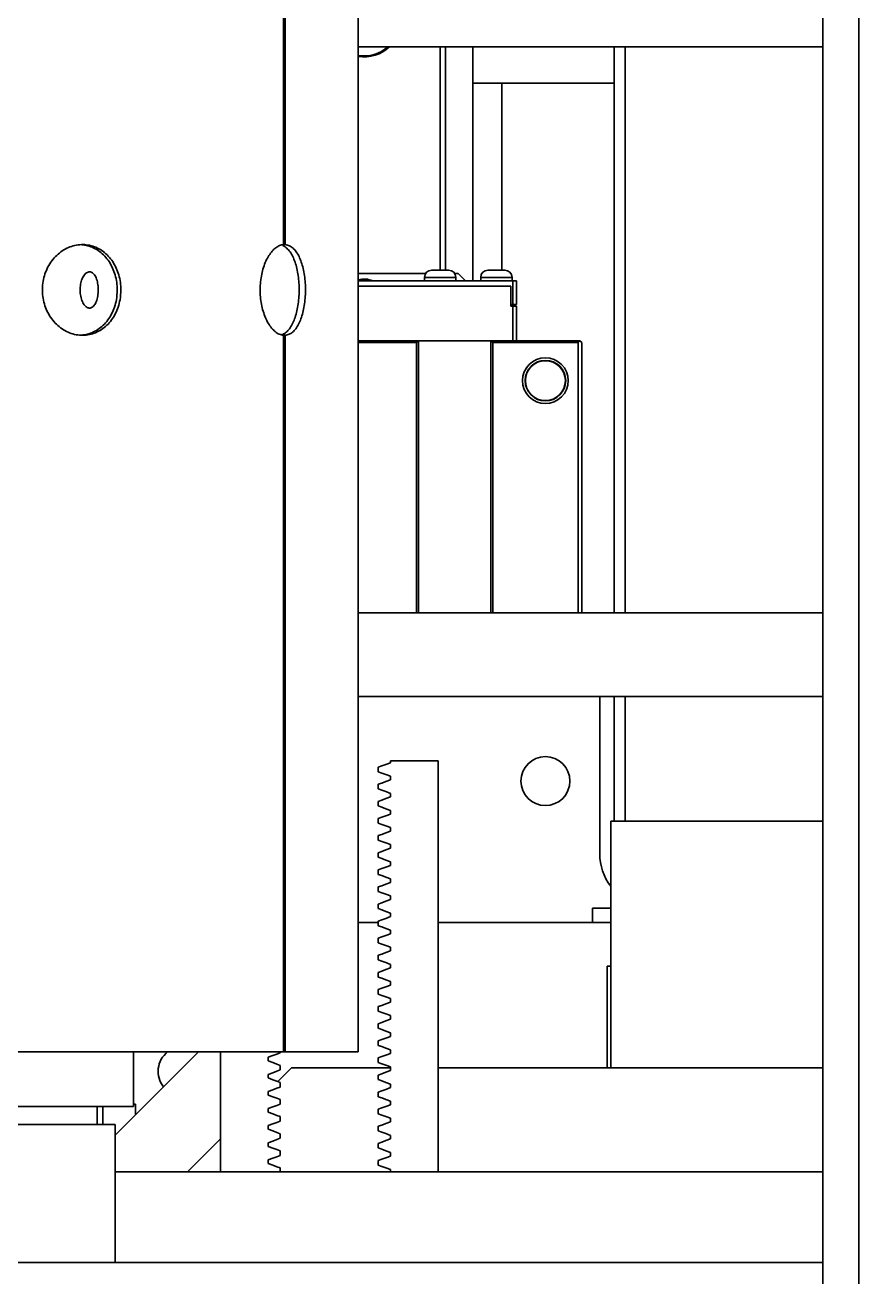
# Model space of a CAD drawing. Header units: millimetres. Extents: x -1052 to 3351, y 0 to 2015.
# Drawn here: x -363.04 to -359.64, y 1689.75 to 1694.85 of the extents above; entities that cross this region are included whole.
import ezdxf

# ---------------------------------------------------------------- set-up
doc = ezdxf.new("R2010")
doc.units = ezdxf.units.MM

msp = doc.modelspace()

# ---------------------------------------------------------------- linework, layer by layer
at = {"color": 7, "linetype": 'Continuous', "lineweight": 35}
for p, q in [((-359.7863, 1689.8064), (-359.7863, 1699.2806)), ((-359.7863, 1689.8064), (-359.7863, 1699.2806)), ((-359.6383, 1685.6647), (-359.6383, 1699.2806)), ((-359.6383, 1685.6647), (-359.6383, 1699.2806)), ((-361.9845, 1693.9554), (-361.9845, 1696.8769)), ((-361.9845, 1693.9554), (-361.9845, 1696.8769)), ((-361.9772, 1696.8769), (-361.9772, 1693.9554)), ((-361.9772, 1696.8769), (-361.9772, 1693.9554)), ((-361.6796, 1690.6644), (-361.6796, 1696.8769)), ((-361.6796, 1690.6644), (-361.6796, 1696.8769)), ((-359.7863, 1694.7617), (-361.6796, 1694.7617)), ((-359.7863, 1694.7617), (-361.6796, 1694.7617)), ((-361.3458, 1693.8511), (-361.3458, 1694.7617)), ((-361.3458, 1693.8511), (-361.3458, 1694.7617)), ((-361.3236, 1694.7617), (-361.3236, 1693.8513)), ((-361.3236, 1694.7617), (-361.3236, 1693.8513)), ((-361.2127, 1694.7617), (-361.2127, 1693.8076)), ((-361.2127, 1694.7617), (-361.2127, 1693.8076)), ((-360.6358, 1692.4542), (-360.6358, 1694.7617)), ((-360.6358, 1692.4542), (-360.6358, 1694.7617)), ((-360.5914, 1694.7617), (-360.5914, 1692.4542)), ((-360.5914, 1694.7617), (-360.5914, 1692.4542)), ((-361.2127, 1694.6138), (-361.0943, 1694.6138)), ((-361.2127, 1694.6138), (-361.0943, 1694.6138)), ((-360.6358, 1694.6138), (-361.0943, 1694.6138)), ((-361.0943, 1694.6138), (-361.0943, 1693.8513)), ((-360.6358, 1694.6138), (-361.0943, 1694.6138)), ((-361.0943, 1694.6138), (-361.0943, 1693.8513)), ((-361.9772, 1693.9554), (-361.9845, 1693.9554)), ((-361.9772, 1693.9554), (-361.9845, 1693.9554)), ((-361.3813, 1693.8511), (-361.378, 1693.8513)), ((-361.3813, 1693.8511), (-361.378, 1693.8513)), ((-361.378, 1693.8513), (-361.3576, 1693.8513)), ((-361.378, 1693.8513), (-361.3576, 1693.8513)), ((-361.3576, 1693.8513), (-361.3576, 1693.8511)), ((-361.3576, 1693.8513), (-361.3576, 1693.8511)), ((-361.3576, 1693.8511), (-361.3339, 1693.8511)), ((-361.3576, 1693.8511), (-361.3339, 1693.8511)), ((-361.3339, 1693.8511), (-361.3339, 1693.8513)), ((-361.3339, 1693.8513), (-361.3136, 1693.8513)), ((-361.3339, 1693.8511), (-361.3339, 1693.8513)), ((-361.3339, 1693.8513), (-361.3136, 1693.8513)), ((-361.3136, 1693.8513), (-361.3103, 1693.8511)), ((-361.3136, 1693.8513), (-361.3103, 1693.8511)), ((-361.152, 1693.8511), (-361.1487, 1693.8513)), ((-361.152, 1693.8511), (-361.1487, 1693.8513)), ((-361.1487, 1693.8513), (-361.1283, 1693.8513)), ((-361.1487, 1693.8513), (-361.1283, 1693.8513)), ((-361.1283, 1693.8513), (-361.1283, 1693.8511)), ((-361.1283, 1693.8513), (-361.1283, 1693.8511)), ((-361.1283, 1693.8511), (-361.1047, 1693.8511)), ((-361.1283, 1693.8511), (-361.1047, 1693.8511)), ((-361.1047, 1693.8511), (-361.1047, 1693.8513)), ((-361.1047, 1693.8513), (-361.0843, 1693.8513)), ((-361.1047, 1693.8511), (-361.1047, 1693.8513)), ((-361.1047, 1693.8513), (-361.0843, 1693.8513)), ((-361.0843, 1693.8513), (-361.081, 1693.8511)), ((-361.0843, 1693.8513), (-361.081, 1693.8511)), ((-361.6796, 1693.8372), (-361.4053, 1693.8372)), ((-361.6796, 1693.8372), (-361.4053, 1693.8372)), ((-361.6796, 1693.8076), (-361.0499, 1693.8076)), ((-361.6796, 1693.8076), (-361.0499, 1693.8076)), ((-361.4097, 1693.8217), (-361.4097, 1693.8076)), ((-361.2819, 1693.8217), (-361.4097, 1693.8217)), ((-361.4097, 1693.8217), (-361.4097, 1693.8076)), ((-361.2819, 1693.8217), (-361.4097, 1693.8217)), ((-361.2863, 1693.8372), (-361.2718, 1693.8372)), ((-361.2863, 1693.8372), (-361.2718, 1693.8372)), ((-361.2819, 1693.8076), (-361.2819, 1693.8217)), ((-361.2819, 1693.8076), (-361.2819, 1693.8217)), ((-361.2422, 1693.8076), (-361.2718, 1693.8372)), ((-361.2422, 1693.8076), (-361.2718, 1693.8372)), ((-361.1804, 1693.8217), (-361.1804, 1693.8076)), ((-361.0526, 1693.8217), (-361.1804, 1693.8217)), ((-361.1804, 1693.8217), (-361.1804, 1693.8076)), ((-361.0526, 1693.8217), (-361.1804, 1693.8217)), ((-361.0526, 1693.8076), (-361.0526, 1693.8217)), ((-361.0526, 1693.8076), (-361.0526, 1693.8217)), ((-361.0499, 1693.8076), (-361.0499, 1693.7115)), ((-361.0499, 1693.8076), (-361.0352, 1693.8076)), ((-361.0499, 1693.8076), (-361.0499, 1693.7115)), ((-361.0499, 1693.8076), (-361.0352, 1693.8076)), ((-361.0352, 1693.8076), (-361.0352, 1693.7115)), ((-361.0352, 1693.8076), (-361.0352, 1693.7115)), ((-361.6796, 1693.7854), (-361.0573, 1693.7854)), ((-361.6796, 1693.7854), (-361.0573, 1693.7854)), ((-361.0573, 1693.7041), (-361.0573, 1693.7854)), ((-361.0573, 1693.7115), (-361.0573, 1693.7854)), ((-361.0573, 1693.7041), (-361.0573, 1693.7854)), ((-361.0573, 1693.7115), (-361.0573, 1693.7854)), ((-361.0499, 1693.7115), (-361.0573, 1693.7115)), ((-361.0499, 1693.7115), (-361.0573, 1693.7115)), ((-361.0573, 1693.7041), (-361.0499, 1693.7041)), ((-361.0573, 1693.7041), (-361.0499, 1693.7041)), ((-361.0352, 1693.7115), (-361.0499, 1693.7115)), ((-361.0352, 1693.7115), (-361.0499, 1693.7115)), ((-361.0499, 1693.7041), (-361.0499, 1693.5636)), ((-361.0499, 1693.7041), (-361.0352, 1693.7041)), ((-361.0499, 1693.7041), (-361.0499, 1693.5636)), ((-361.0499, 1693.7041), (-361.0352, 1693.7041)), ((-361.0352, 1693.7041), (-361.0352, 1693.5636)), ((-361.0352, 1693.7041), (-361.0352, 1693.5636)), ((-361.9845, 1693.5859), (-361.9772, 1693.5859)), ((-361.9845, 1690.6644), (-361.9845, 1693.5859)), ((-361.9845, 1693.5859), (-361.9772, 1693.5859)), ((-361.9845, 1690.6644), (-361.9845, 1693.5859)), ((-361.9772, 1693.5859), (-361.9772, 1690.6644)), ((-361.9772, 1693.5859), (-361.9772, 1690.6644)), ((-361.6796, 1693.5636), (-361.4345, 1693.5636)), ((-361.6796, 1693.5636), (-361.4345, 1693.5636)), ((-361.4419, 1693.5562), (-361.6796, 1693.5562)), ((-361.4419, 1693.5562), (-361.6796, 1693.5562)), ((-361.4345, 1693.5636), (-361.4419, 1693.5562)), ((-361.4345, 1693.5636), (-361.4419, 1693.5562)), ((-361.4419, 1692.4542), (-361.4419, 1693.5562)), ((-361.4419, 1692.4542), (-361.4419, 1693.5562)), ((-361.4345, 1692.4542), (-361.4345, 1693.5636)), ((-361.4345, 1693.5636), (-361.1387, 1693.5636)), ((-361.4345, 1692.4542), (-361.4345, 1693.5636)), ((-361.4345, 1693.5636), (-361.1387, 1693.5636)), ((-361.1387, 1693.5636), (-360.7763, 1693.5636)), ((-361.1313, 1693.5562), (-361.1387, 1693.5636)), ((-361.1387, 1692.4542), (-361.1387, 1693.5636)), ((-361.1387, 1693.5636), (-360.7763, 1693.5636)), ((-361.1313, 1693.5562), (-361.1387, 1693.5636)), ((-361.1387, 1692.4542), (-361.1387, 1693.5636)), ((-360.7837, 1693.5562), (-361.1313, 1693.5562)), ((-361.1313, 1692.4542), (-361.1313, 1693.5562)), ((-360.7837, 1693.5562), (-361.1313, 1693.5562)), ((-361.1313, 1692.4542), (-361.1313, 1693.5562)), ((-360.7763, 1693.5636), (-360.7837, 1693.5562)), ((-360.7763, 1693.5636), (-360.7837, 1693.5562)), ((-360.7837, 1692.4542), (-360.7837, 1693.5562)), ((-360.7837, 1692.4542), (-360.7837, 1693.5562)), ((-360.7689, 1693.5562), (-360.7763, 1693.5636)), ((-360.7689, 1693.5562), (-360.7763, 1693.5636)), ((-360.7689, 1692.4542), (-360.7689, 1693.5562)), ((-360.7689, 1692.4542), (-360.7689, 1693.5562)), ((-361.6796, 1692.4542), (-359.7863, 1692.4542)), ((-361.6796, 1692.4542), (-359.7863, 1692.4542)), ((-361.6796, 1692.114), (-359.7863, 1692.114)), ((-361.6796, 1692.114), (-359.7863, 1692.114)), ((-360.6949, 1692.114), (-360.6949, 1691.4728)), ((-360.6949, 1692.114), (-360.6949, 1691.4728)), ((-360.6358, 1691.6059), (-360.6358, 1692.114)), ((-360.6358, 1691.6059), (-360.6358, 1692.114)), ((-360.5914, 1692.114), (-360.5914, 1691.6059)), ((-360.5914, 1692.114), (-360.5914, 1691.6059)), ((-361.5983, 1691.8252), (-361.5983, 1691.8065)), ((-361.5983, 1691.8252), (-361.5983, 1691.8065)), ((-361.5483, 1691.8507), (-361.5483, 1691.8433)), ((-361.5483, 1691.8507), (-361.3542, 1691.8507)), ((-361.5483, 1691.8507), (-361.5483, 1691.8433)), ((-361.5483, 1691.8507), (-361.3542, 1691.8507)), ((-361.3542, 1690.1762), (-361.3542, 1691.8507)), ((-361.3542, 1690.1762), (-361.3542, 1691.8507)), ((-361.5983, 1691.7555), (-361.5983, 1691.7368)), ((-361.5983, 1691.7555), (-361.5983, 1691.7368)), ((-361.5483, 1691.7883), (-361.5483, 1691.7736)), ((-361.5483, 1691.7883), (-361.5483, 1691.7736)), ((-361.5483, 1691.7186), (-361.5483, 1691.7039)), ((-361.5483, 1691.7186), (-361.5483, 1691.7039)), ((-361.5983, 1691.6858), (-361.5983, 1691.6671)), ((-361.5983, 1691.6858), (-361.5983, 1691.6671)), ((-361.5983, 1691.6161), (-361.5983, 1691.5974)), ((-361.5983, 1691.6161), (-361.5983, 1691.5974)), ((-361.5483, 1691.6489), (-361.5483, 1691.6342)), ((-361.5483, 1691.6489), (-361.5483, 1691.6342)), ((-359.7863, 1691.6059), (-360.6506, 1691.6059)), ((-360.6506, 1691.6059), (-360.6506, 1690.6001)), ((-359.7863, 1691.6059), (-360.6506, 1691.6059)), ((-360.6506, 1691.6059), (-360.6506, 1690.6001)), ((-361.5483, 1691.5792), (-361.5483, 1691.5645)), ((-361.5483, 1691.5792), (-361.5483, 1691.5645)), ((-361.5983, 1691.5464), (-361.5983, 1691.5277)), ((-361.5983, 1691.5464), (-361.5983, 1691.5277)), ((-361.5483, 1691.5095), (-361.5483, 1691.4948)), ((-361.5483, 1691.5095), (-361.5483, 1691.4948)), ((-361.5983, 1691.4767), (-361.5983, 1691.4579)), ((-361.5983, 1691.4767), (-361.5983, 1691.4579)), ((-361.5983, 1691.4069), (-361.5983, 1691.3882)), ((-361.5983, 1691.4069), (-361.5983, 1691.3882)), ((-361.5483, 1691.4398), (-361.5483, 1691.4251)), ((-361.5483, 1691.4398), (-361.5483, 1691.4251)), ((-361.5483, 1691.3701), (-361.5483, 1691.3554)), ((-361.5483, 1691.3701), (-361.5483, 1691.3554)), ((-361.5983, 1691.3372), (-361.5983, 1691.3185)), ((-361.5983, 1691.3372), (-361.5983, 1691.3185)), ((-361.5483, 1691.3004), (-361.5483, 1691.2857)), ((-361.5483, 1691.3004), (-361.5483, 1691.2857)), ((-361.5983, 1691.2675), (-361.5983, 1691.2488)), ((-361.5983, 1691.2675), (-361.5983, 1691.2488)), ((-360.7245, 1691.1918), (-360.7245, 1691.2509)), ((-360.7245, 1691.2509), (-360.6506, 1691.2509)), ((-360.7245, 1691.1918), (-360.7245, 1691.2509)), ((-360.7245, 1691.2509), (-360.6506, 1691.2509)), ((-361.5983, 1691.1978), (-361.5983, 1691.1791)), ((-361.5983, 1691.1978), (-361.5983, 1691.1791)), ((-361.5483, 1691.2307), (-361.5483, 1691.216)), ((-361.5483, 1691.2307), (-361.5483, 1691.216)), ((-361.6796, 1691.1918), (-361.5983, 1691.1918)), ((-361.6796, 1691.1918), (-361.5983, 1691.1918)), ((-361.5483, 1691.161), (-361.5483, 1691.1463)), ((-361.5483, 1691.161), (-361.5483, 1691.1463)), ((-361.3542, 1691.1918), (-360.6506, 1691.1918)), ((-361.3542, 1691.1918), (-360.6506, 1691.1918)), ((-361.5983, 1691.1281), (-361.5983, 1691.1094)), ((-361.5983, 1691.1281), (-361.5983, 1691.1094)), ((-361.5483, 1691.0913), (-361.5483, 1691.0766)), ((-361.5483, 1691.0913), (-361.5483, 1691.0766)), ((-361.5983, 1691.0584), (-361.5983, 1691.0397)), ((-361.5983, 1691.0584), (-361.5983, 1691.0397)), ((-361.5483, 1691.0216), (-361.5483, 1691.0069)), ((-361.5483, 1691.0216), (-361.5483, 1691.0069)), ((-360.6654, 1690.6001), (-360.6654, 1691.0143)), ((-360.6654, 1691.0143), (-360.6506, 1691.0143)), ((-360.6654, 1690.6001), (-360.6654, 1691.0143)), ((-360.6654, 1691.0143), (-360.6506, 1691.0143)), ((-361.5983, 1690.9887), (-361.5983, 1690.97)), ((-361.5983, 1690.9887), (-361.5983, 1690.97)), ((-361.5483, 1690.9518), (-361.5483, 1690.9372)), ((-361.5483, 1690.9518), (-361.5483, 1690.9372)), ((-361.5983, 1690.919), (-361.5983, 1690.9003)), ((-361.5983, 1690.919), (-361.5983, 1690.9003)), ((-361.5983, 1690.8493), (-361.5983, 1690.8306)), ((-361.5983, 1690.8493), (-361.5983, 1690.8306)), ((-361.5483, 1690.8821), (-361.5483, 1690.8675)), ((-361.5483, 1690.8821), (-361.5483, 1690.8675)), ((-361.5483, 1690.8124), (-361.5483, 1690.7978)), ((-361.5483, 1690.8124), (-361.5483, 1690.7978)), ((-361.5983, 1690.7796), (-361.5983, 1690.7609)), ((-361.5983, 1690.7796), (-361.5983, 1690.7609)), ((-361.5483, 1690.7427), (-361.5483, 1690.7281)), ((-361.5483, 1690.7427), (-361.5483, 1690.7281)), ((-361.5983, 1690.7099), (-361.5983, 1690.6912)), ((-361.5983, 1690.7099), (-361.5983, 1690.6912)), ((-361.9845, 1690.6644), (-363.4548, 1690.6644)), ((-361.9845, 1690.6644), (-363.4548, 1690.6644)), ((-362.3317, 1690.6644), (-362.6707, 1690.3254)), ((-362.3317, 1690.6644), (-362.6707, 1690.3254)), ((-362.5967, 1690.4425), (-362.5967, 1690.6644)), ((-362.5967, 1690.4425), (-362.5967, 1690.6644)), ((-362.3332, 1690.6629), (-362.335, 1690.6644)), ((-362.3332, 1690.6629), (-362.335, 1690.6644)), ((-362.2417, 1690.6644), (-362.2417, 1690.1762)), ((-362.2417, 1690.6644), (-362.2417, 1690.1762)), ((-362.0476, 1690.6281), (-362.0476, 1690.6428)), ((-362.0476, 1690.6281), (-362.0476, 1690.6428)), ((-361.9976, 1690.6609), (-361.9976, 1690.6644)), ((-361.9976, 1690.6609), (-361.9976, 1690.6644)), ((-361.9845, 1690.6644), (-361.9772, 1690.6644)), ((-361.9845, 1690.6644), (-361.9772, 1690.6644)), ((-361.6796, 1690.6644), (-361.9772, 1690.6644)), ((-361.6796, 1690.6644), (-361.9772, 1690.6644)), ((-361.5983, 1690.6402), (-361.5983, 1690.6215)), ((-361.5983, 1690.6402), (-361.5983, 1690.6215)), ((-361.5483, 1690.673), (-361.5483, 1690.6584)), ((-361.5483, 1690.673), (-361.5483, 1690.6584)), ((-361.9522, 1690.6001), (-362.0082, 1690.5441)), ((-361.9522, 1690.6001), (-362.0082, 1690.5441)), ((-361.9976, 1690.5912), (-361.9976, 1690.6099)), ((-361.9976, 1690.5912), (-361.9976, 1690.6099)), ((-361.5483, 1690.6001), (-361.9522, 1690.6001)), ((-361.5483, 1690.6001), (-361.9522, 1690.6001)), ((-361.5483, 1690.6033), (-361.5483, 1690.5887)), ((-361.5483, 1690.6033), (-361.5483, 1690.5887)), ((-359.7863, 1690.6001), (-361.3542, 1690.6001)), ((-359.7863, 1690.6001), (-361.3542, 1690.6001)), ((-362.0476, 1690.5584), (-362.0476, 1690.5731)), ((-362.0476, 1690.5584), (-362.0476, 1690.5731)), ((-361.9976, 1690.5215), (-361.9976, 1690.5402)), ((-361.9976, 1690.5215), (-361.9976, 1690.5402)), ((-361.5983, 1690.5705), (-361.5983, 1690.5518)), ((-361.5983, 1690.5705), (-361.5983, 1690.5518)), ((-361.5483, 1690.5336), (-361.5483, 1690.519)), ((-361.5483, 1690.5336), (-361.5483, 1690.519)), ((-362.0476, 1690.4887), (-362.0476, 1690.5034)), ((-362.0476, 1690.4887), (-362.0476, 1690.5034)), ((-361.5983, 1690.5008), (-361.5983, 1690.4821)), ((-361.5983, 1690.5008), (-361.5983, 1690.4821)), ((-362.5967, 1690.4425), (-365.2592, 1690.4425)), ((-362.5967, 1690.4425), (-365.2592, 1690.4425)), ((-362.7446, 1690.3685), (-362.7446, 1690.4425)), ((-362.7446, 1690.3685), (-362.7446, 1690.4425)), ((-362.7214, 1690.4425), (-362.7214, 1690.3685)), ((-362.7214, 1690.4425), (-362.7214, 1690.3685)), ((-362.5883, 1690.4522), (-362.5967, 1690.4522)), ((-362.5883, 1690.4522), (-362.5967, 1690.4522)), ((-362.5883, 1690.4078), (-362.5883, 1690.4522)), ((-362.5883, 1690.4078), (-362.5883, 1690.4522)), ((-362.0476, 1690.419), (-362.0476, 1690.4337)), ((-362.0476, 1690.419), (-362.0476, 1690.4337)), ((-361.9976, 1690.4518), (-361.9976, 1690.4705)), ((-361.9976, 1690.4518), (-361.9976, 1690.4705)), ((-361.5983, 1690.4311), (-361.5983, 1690.4124)), ((-361.5983, 1690.4311), (-361.5983, 1690.4124)), ((-361.5483, 1690.4639), (-361.5483, 1690.4492)), ((-361.5483, 1690.4639), (-361.5483, 1690.4492)), ((-361.9976, 1690.3821), (-361.9976, 1690.4008)), ((-361.9976, 1690.3821), (-361.9976, 1690.4008)), ((-361.5483, 1690.3942), (-361.5483, 1690.3795)), ((-361.5483, 1690.3942), (-361.5483, 1690.3795)), ((-362.6707, 1690.3685), (-365.1853, 1690.3685)), ((-362.6707, 1690.3685), (-365.1853, 1690.3685)), ((-362.6707, 1689.8064), (-362.6707, 1690.3685)), ((-362.6707, 1689.8064), (-362.6707, 1690.3685)), ((-362.0476, 1690.3493), (-362.0476, 1690.364)), ((-362.0476, 1690.3493), (-362.0476, 1690.364)), ((-361.9976, 1690.3124), (-361.9976, 1690.3311)), ((-361.9976, 1690.3124), (-361.9976, 1690.3311)), ((-361.5983, 1690.3614), (-361.5983, 1690.3427)), ((-361.5983, 1690.3614), (-361.5983, 1690.3427)), ((-362.2417, 1690.3106), (-362.3761, 1690.1762)), ((-362.2417, 1690.3106), (-362.3761, 1690.1762)), ((-362.0476, 1690.2796), (-362.0476, 1690.2943)), ((-362.0476, 1690.2796), (-362.0476, 1690.2943)), ((-361.5983, 1690.2917), (-361.5983, 1690.273)), ((-361.5983, 1690.2917), (-361.5983, 1690.273)), ((-361.5483, 1690.3245), (-361.5483, 1690.3098)), ((-361.5483, 1690.3245), (-361.5483, 1690.3098)), ((-362.0476, 1690.2099), (-362.0476, 1690.2245)), ((-362.0476, 1690.2099), (-362.0476, 1690.2245)), ((-361.9976, 1690.2427), (-361.9976, 1690.2614)), ((-361.9976, 1690.2427), (-361.9976, 1690.2614)), ((-361.5483, 1690.2548), (-361.5483, 1690.2401)), ((-361.5483, 1690.2548), (-361.5483, 1690.2401)), ((-359.7863, 1690.1762), (-362.6707, 1690.1762)), ((-359.7863, 1690.1762), (-362.6707, 1690.1762)), ((-361.9976, 1690.1762), (-361.9976, 1690.1917)), ((-361.9976, 1690.1762), (-361.9976, 1690.1917)), ((-361.5983, 1690.222), (-361.5983, 1690.2033)), ((-361.5983, 1690.222), (-361.5983, 1690.2033)), ((-361.5483, 1690.1851), (-361.5483, 1690.1762)), ((-361.5483, 1690.1851), (-361.5483, 1690.1762)), ((-359.7863, 1689.8064), (-368.0697, 1689.8064)), ((-359.7863, 1689.8064), (-368.0697, 1689.8064)), ((-359.7863, 1689.8064), (-359.7863, 1689.6881)), ((-359.7863, 1689.8064), (-359.7863, 1689.6881))]:
    msp.add_line(p, q, dxfattribs=at)
for points in [[(-361.5483, 1691.8433), (-361.5674, 1691.8364), (-361.5842, 1691.8303), (-361.5983, 1691.8252)], [(-361.5483, 1691.8433), (-361.5674, 1691.8364), (-361.5842, 1691.8303), (-361.5983, 1691.8252)], [(-361.5983, 1691.8065), (-361.5842, 1691.8014), (-361.5674, 1691.7953), (-361.5483, 1691.7883)], [(-361.5983, 1691.8065), (-361.5842, 1691.8014), (-361.5674, 1691.7953), (-361.5483, 1691.7883)], [(-361.5483, 1691.7736), (-361.5674, 1691.7667), (-361.5842, 1691.7606), (-361.5983, 1691.7555)], [(-361.5483, 1691.7736), (-361.5674, 1691.7667), (-361.5842, 1691.7606), (-361.5983, 1691.7555)], [(-361.5983, 1691.7368), (-361.5842, 1691.7317), (-361.5674, 1691.7256), (-361.5483, 1691.7186)], [(-361.5983, 1691.7368), (-361.5842, 1691.7317), (-361.5674, 1691.7256), (-361.5483, 1691.7186)], [(-361.5483, 1691.7039), (-361.5674, 1691.697), (-361.5842, 1691.6909), (-361.5983, 1691.6858)], [(-361.5483, 1691.7039), (-361.5674, 1691.697), (-361.5842, 1691.6909), (-361.5983, 1691.6858)], [(-361.5983, 1691.6671), (-361.5842, 1691.662), (-361.5674, 1691.6558), (-361.5483, 1691.6489)], [(-361.5983, 1691.6671), (-361.5842, 1691.662), (-361.5674, 1691.6558), (-361.5483, 1691.6489)], [(-361.5483, 1691.6342), (-361.5674, 1691.6273), (-361.5842, 1691.6212), (-361.5983, 1691.6161)], [(-361.5483, 1691.6342), (-361.5674, 1691.6273), (-361.5842, 1691.6212), (-361.5983, 1691.6161)], [(-361.5983, 1691.5974), (-361.5842, 1691.5923), (-361.5674, 1691.5861), (-361.5483, 1691.5792)], [(-361.5983, 1691.5974), (-361.5842, 1691.5923), (-361.5674, 1691.5861), (-361.5483, 1691.5792)], [(-361.5483, 1691.5645), (-361.5674, 1691.5576), (-361.5842, 1691.5515), (-361.5983, 1691.5464)], [(-361.5483, 1691.5645), (-361.5674, 1691.5576), (-361.5842, 1691.5515), (-361.5983, 1691.5464)], [(-361.5983, 1691.5277), (-361.5842, 1691.5226), (-361.5674, 1691.5164), (-361.5483, 1691.5095)], [(-361.5983, 1691.5277), (-361.5842, 1691.5226), (-361.5674, 1691.5164), (-361.5483, 1691.5095)], [(-361.5483, 1691.4948), (-361.5674, 1691.4879), (-361.5842, 1691.4818), (-361.5983, 1691.4767)], [(-361.5483, 1691.4948), (-361.5674, 1691.4879), (-361.5842, 1691.4818), (-361.5983, 1691.4767)], [(-361.5983, 1691.4579), (-361.5842, 1691.4528), (-361.5674, 1691.4467), (-361.5483, 1691.4398)], [(-361.5983, 1691.4579), (-361.5842, 1691.4528), (-361.5674, 1691.4467), (-361.5483, 1691.4398)], [(-361.5483, 1691.4251), (-361.5674, 1691.4182), (-361.5842, 1691.412), (-361.5983, 1691.4069)], [(-361.5483, 1691.4251), (-361.5674, 1691.4182), (-361.5842, 1691.412), (-361.5983, 1691.4069)], [(-361.5983, 1691.3882), (-361.5842, 1691.3831), (-361.5674, 1691.377), (-361.5483, 1691.3701)], [(-361.5983, 1691.3882), (-361.5842, 1691.3831), (-361.5674, 1691.377), (-361.5483, 1691.3701)], [(-361.5483, 1691.3554), (-361.5674, 1691.3485), (-361.5842, 1691.3423), (-361.5983, 1691.3372)], [(-361.5483, 1691.3554), (-361.5674, 1691.3485), (-361.5842, 1691.3423), (-361.5983, 1691.3372)], [(-361.5983, 1691.3185), (-361.5842, 1691.3134), (-361.5674, 1691.3073), (-361.5483, 1691.3004)], [(-361.5983, 1691.3185), (-361.5842, 1691.3134), (-361.5674, 1691.3073), (-361.5483, 1691.3004)], [(-361.5483, 1691.2857), (-361.5674, 1691.2788), (-361.5842, 1691.2726), (-361.5983, 1691.2675)], [(-361.5483, 1691.2857), (-361.5674, 1691.2788), (-361.5842, 1691.2726), (-361.5983, 1691.2675)], [(-361.5983, 1691.2488), (-361.5842, 1691.2437), (-361.5674, 1691.2376), (-361.5483, 1691.2307)], [(-361.5983, 1691.2488), (-361.5842, 1691.2437), (-361.5674, 1691.2376), (-361.5483, 1691.2307)], [(-361.5483, 1691.216), (-361.5674, 1691.209), (-361.5842, 1691.2029), (-361.5983, 1691.1978)], [(-361.5483, 1691.216), (-361.5674, 1691.209), (-361.5842, 1691.2029), (-361.5983, 1691.1978)], [(-361.5983, 1691.1791), (-361.5842, 1691.174), (-361.5674, 1691.1679), (-361.5483, 1691.161)], [(-361.5983, 1691.1791), (-361.5842, 1691.174), (-361.5674, 1691.1679), (-361.5483, 1691.161)], [(-361.5483, 1691.1463), (-361.5674, 1691.1393), (-361.5842, 1691.1332), (-361.5983, 1691.1281)], [(-361.5483, 1691.1463), (-361.5674, 1691.1393), (-361.5842, 1691.1332), (-361.5983, 1691.1281)], [(-361.5983, 1691.1094), (-361.5842, 1691.1043), (-361.5674, 1691.0982), (-361.5483, 1691.0913)], [(-361.5983, 1691.1094), (-361.5842, 1691.1043), (-361.5674, 1691.0982), (-361.5483, 1691.0913)], [(-361.5483, 1691.0766), (-361.5674, 1691.0696), (-361.5842, 1691.0635), (-361.5983, 1691.0584)], [(-361.5483, 1691.0766), (-361.5674, 1691.0696), (-361.5842, 1691.0635), (-361.5983, 1691.0584)], [(-361.5983, 1691.0397), (-361.5842, 1691.0346), (-361.5674, 1691.0285), (-361.5483, 1691.0216)], [(-361.5983, 1691.0397), (-361.5842, 1691.0346), (-361.5674, 1691.0285), (-361.5483, 1691.0216)], [(-361.5483, 1691.0069), (-361.5674, 1690.9999), (-361.5842, 1690.9938), (-361.5983, 1690.9887)], [(-361.5483, 1691.0069), (-361.5674, 1690.9999), (-361.5842, 1690.9938), (-361.5983, 1690.9887)], [(-361.5983, 1690.97), (-361.5842, 1690.9649), (-361.5674, 1690.9588), (-361.5483, 1690.9518)], [(-361.5983, 1690.97), (-361.5842, 1690.9649), (-361.5674, 1690.9588), (-361.5483, 1690.9518)], [(-361.5483, 1690.9372), (-361.5674, 1690.9302), (-361.5842, 1690.9241), (-361.5983, 1690.919)], [(-361.5483, 1690.9372), (-361.5674, 1690.9302), (-361.5842, 1690.9241), (-361.5983, 1690.919)], [(-361.5983, 1690.9003), (-361.5842, 1690.8952), (-361.5674, 1690.8891), (-361.5483, 1690.8821)], [(-361.5983, 1690.9003), (-361.5842, 1690.8952), (-361.5674, 1690.8891), (-361.5483, 1690.8821)], [(-361.5483, 1690.8675), (-361.5674, 1690.8605), (-361.5842, 1690.8544), (-361.5983, 1690.8493)], [(-361.5483, 1690.8675), (-361.5674, 1690.8605), (-361.5842, 1690.8544), (-361.5983, 1690.8493)], [(-361.5983, 1690.8306), (-361.5842, 1690.8255), (-361.5674, 1690.8194), (-361.5483, 1690.8124)], [(-361.5983, 1690.8306), (-361.5842, 1690.8255), (-361.5674, 1690.8194), (-361.5483, 1690.8124)], [(-361.5483, 1690.7978), (-361.5674, 1690.7908), (-361.5842, 1690.7847), (-361.5983, 1690.7796)], [(-361.5483, 1690.7978), (-361.5674, 1690.7908), (-361.5842, 1690.7847), (-361.5983, 1690.7796)], [(-361.5983, 1690.7609), (-361.5842, 1690.7558), (-361.5674, 1690.7497), (-361.5483, 1690.7427)], [(-361.5983, 1690.7609), (-361.5842, 1690.7558), (-361.5674, 1690.7497), (-361.5483, 1690.7427)], [(-361.5483, 1690.7281), (-361.5674, 1690.7211), (-361.5842, 1690.715), (-361.5983, 1690.7099)], [(-361.5483, 1690.7281), (-361.5674, 1690.7211), (-361.5842, 1690.715), (-361.5983, 1690.7099)], [(-361.5983, 1690.6912), (-361.5842, 1690.6861), (-361.5674, 1690.68), (-361.5483, 1690.673)], [(-361.5983, 1690.6912), (-361.5842, 1690.6861), (-361.5674, 1690.68), (-361.5483, 1690.673)], [(-362.0476, 1690.6428), (-362.0285, 1690.6497), (-362.0117, 1690.6558), (-361.9976, 1690.6609)], [(-362.0476, 1690.6428), (-362.0285, 1690.6497), (-362.0117, 1690.6558), (-361.9976, 1690.6609)], [(-361.5483, 1690.6584), (-361.5674, 1690.6514), (-361.5842, 1690.6453), (-361.5983, 1690.6402)], [(-361.5483, 1690.6584), (-361.5674, 1690.6514), (-361.5842, 1690.6453), (-361.5983, 1690.6402)], [(-361.9976, 1690.6099), (-362.0117, 1690.615), (-362.0285, 1690.6212), (-362.0476, 1690.6281)], [(-361.9976, 1690.6099), (-362.0117, 1690.615), (-362.0285, 1690.6212), (-362.0476, 1690.6281)], [(-362.0476, 1690.5731), (-362.0285, 1690.58), (-362.0117, 1690.5861), (-361.9976, 1690.5912)], [(-362.0476, 1690.5731), (-362.0285, 1690.58), (-362.0117, 1690.5861), (-361.9976, 1690.5912)], [(-361.5983, 1690.6215), (-361.5842, 1690.6164), (-361.5674, 1690.6103), (-361.5483, 1690.6033)], [(-361.5983, 1690.6215), (-361.5842, 1690.6164), (-361.5674, 1690.6103), (-361.5483, 1690.6033)], [(-361.5483, 1690.5887), (-361.5674, 1690.5817), (-361.5842, 1690.5756), (-361.5983, 1690.5705)], [(-361.5483, 1690.5887), (-361.5674, 1690.5817), (-361.5842, 1690.5756), (-361.5983, 1690.5705)], [(-361.9976, 1690.5402), (-362.0117, 1690.5453), (-362.0285, 1690.5515), (-362.0476, 1690.5584)], [(-361.9976, 1690.5402), (-362.0117, 1690.5453), (-362.0285, 1690.5515), (-362.0476, 1690.5584)], [(-361.5983, 1690.5518), (-361.5842, 1690.5467), (-361.5674, 1690.5406), (-361.5483, 1690.5336)], [(-361.5983, 1690.5518), (-361.5842, 1690.5467), (-361.5674, 1690.5406), (-361.5483, 1690.5336)], [(-362.0476, 1690.5034), (-362.0285, 1690.5103), (-362.0117, 1690.5164), (-361.9976, 1690.5215)], [(-362.0476, 1690.5034), (-362.0285, 1690.5103), (-362.0117, 1690.5164), (-361.9976, 1690.5215)], [(-361.9976, 1690.4705), (-362.0117, 1690.4756), (-362.0285, 1690.4818), (-362.0476, 1690.4887)], [(-361.9976, 1690.4705), (-362.0117, 1690.4756), (-362.0285, 1690.4818), (-362.0476, 1690.4887)], [(-361.5483, 1690.519), (-361.5674, 1690.512), (-361.5842, 1690.5059), (-361.5983, 1690.5008)], [(-361.5483, 1690.519), (-361.5674, 1690.512), (-361.5842, 1690.5059), (-361.5983, 1690.5008)], [(-361.5983, 1690.4821), (-361.5842, 1690.477), (-361.5674, 1690.4709), (-361.5483, 1690.4639)], [(-361.5983, 1690.4821), (-361.5842, 1690.477), (-361.5674, 1690.4709), (-361.5483, 1690.4639)], [(-362.0476, 1690.4337), (-362.0285, 1690.4406), (-362.0117, 1690.4467), (-361.9976, 1690.4518)], [(-362.0476, 1690.4337), (-362.0285, 1690.4406), (-362.0117, 1690.4467), (-361.9976, 1690.4518)], [(-361.5483, 1690.4492), (-361.5674, 1690.4423), (-361.5842, 1690.4362), (-361.5983, 1690.4311)], [(-361.5483, 1690.4492), (-361.5674, 1690.4423), (-361.5842, 1690.4362), (-361.5983, 1690.4311)], [(-361.9976, 1690.4008), (-362.0117, 1690.4059), (-362.0285, 1690.412), (-362.0476, 1690.419)], [(-361.9976, 1690.4008), (-362.0117, 1690.4059), (-362.0285, 1690.412), (-362.0476, 1690.419)], [(-362.0476, 1690.364), (-362.0285, 1690.3709), (-362.0117, 1690.377), (-361.9976, 1690.3821)], [(-362.0476, 1690.364), (-362.0285, 1690.3709), (-362.0117, 1690.377), (-361.9976, 1690.3821)], [(-361.5983, 1690.4124), (-361.5842, 1690.4073), (-361.5674, 1690.4012), (-361.5483, 1690.3942)], [(-361.5983, 1690.4124), (-361.5842, 1690.4073), (-361.5674, 1690.4012), (-361.5483, 1690.3942)], [(-361.5483, 1690.3795), (-361.5674, 1690.3726), (-361.5842, 1690.3665), (-361.5983, 1690.3614)], [(-361.5483, 1690.3795), (-361.5674, 1690.3726), (-361.5842, 1690.3665), (-361.5983, 1690.3614)], [(-361.9976, 1690.3311), (-362.0117, 1690.3362), (-362.0285, 1690.3423), (-362.0476, 1690.3493)], [(-361.9976, 1690.3311), (-362.0117, 1690.3362), (-362.0285, 1690.3423), (-362.0476, 1690.3493)], [(-361.5983, 1690.3427), (-361.5842, 1690.3376), (-361.5674, 1690.3315), (-361.5483, 1690.3245)], [(-361.5983, 1690.3427), (-361.5842, 1690.3376), (-361.5674, 1690.3315), (-361.5483, 1690.3245)], [(-362.0476, 1690.2943), (-362.0285, 1690.3012), (-362.0117, 1690.3073), (-361.9976, 1690.3124)], [(-362.0476, 1690.2943), (-362.0285, 1690.3012), (-362.0117, 1690.3073), (-361.9976, 1690.3124)], [(-361.9976, 1690.2614), (-362.0117, 1690.2665), (-362.0285, 1690.2726), (-362.0476, 1690.2796)], [(-361.9976, 1690.2614), (-362.0117, 1690.2665), (-362.0285, 1690.2726), (-362.0476, 1690.2796)], [(-361.5483, 1690.3098), (-361.5674, 1690.3029), (-361.5842, 1690.2968), (-361.5983, 1690.2917)], [(-361.5483, 1690.3098), (-361.5674, 1690.3029), (-361.5842, 1690.2968), (-361.5983, 1690.2917)], [(-362.0476, 1690.2245), (-362.0285, 1690.2315), (-362.0117, 1690.2376), (-361.9976, 1690.2427)], [(-362.0476, 1690.2245), (-362.0285, 1690.2315), (-362.0117, 1690.2376), (-361.9976, 1690.2427)], [(-361.5983, 1690.273), (-361.5842, 1690.2679), (-361.5674, 1690.2618), (-361.5483, 1690.2548)], [(-361.5983, 1690.273), (-361.5842, 1690.2679), (-361.5674, 1690.2618), (-361.5483, 1690.2548)], [(-361.5483, 1690.2401), (-361.5674, 1690.2332), (-361.5842, 1690.2271), (-361.5983, 1690.222)], [(-361.5483, 1690.2401), (-361.5674, 1690.2332), (-361.5842, 1690.2271), (-361.5983, 1690.222)], [(-361.9976, 1690.1917), (-362.0117, 1690.1968), (-362.0285, 1690.2029), (-362.0476, 1690.2099)], [(-361.9976, 1690.1917), (-362.0117, 1690.1968), (-362.0285, 1690.2029), (-362.0476, 1690.2099)], [(-361.5983, 1690.2033), (-361.5842, 1690.1982), (-361.5674, 1690.192), (-361.5483, 1690.1851)], [(-361.5983, 1690.2033), (-361.5842, 1690.1982), (-361.5674, 1690.192), (-361.5483, 1690.1851)]]:
    msp.add_lwpolyline(points, dxfattribs=at)
for centre, radius in [((-360.9168, 1693.4009), 0.0932), ((-360.9168, 1693.4009), 0.0932), ((-360.9168, 1693.4009), 0.0827), ((-360.9168, 1693.4009), 0.0827), ((-360.9168, 1693.4009), 0.0814), ((-360.9168, 1693.4009), 0.0814), ((-360.9168, 1691.7687), 0.0998), ((-360.9168, 1691.7687), 0.0998)]:
    msp.add_circle(centre, radius, dxfattribs=at)
for centre, radius, start, end in [((-361.6564, 1694.8726), 0.1524, 261.2373, 313.268), ((-361.6564, 1694.8726), 0.1479, 260.9723, 311.4096), ((-361.6564, 1694.8726), 0.1524, 261.2373, 313.268), ((-361.6564, 1694.8726), 0.1479, 260.9723, 311.4096), ((-361.3801, 1693.8217), 0.0296, 90, 180), ((-361.3801, 1693.8217), 0.0296, 90, 180), ((-361.3115, 1693.8217), 0.0296, 0, 90), ((-361.3115, 1693.8217), 0.0296, 0, 90), ((-361.1508, 1693.8217), 0.0296, 90, 180), ((-361.1508, 1693.8217), 0.0296, 90, 180), ((-361.0822, 1693.8217), 0.0296, 0, 90), ((-361.0822, 1693.8217), 0.0296, 0, 90), ((-361.6564, 1693.7263), 0.0888, 66.4435, 105.1603), ((-361.6564, 1693.7263), 0.0888, 66.4435, 105.1603), ((-360.4731, 1691.4728), 0.2219, 180, 216.8699), ((-360.4731, 1691.4728), 0.2219, 180, 216.8699), ((-362.396, 1690.5853), 0.0998, 127.6367, 218.9869), ((-362.396, 1690.5853), 0.0998, 127.6367, 218.9869)]:
    msp.add_arc(centre, radius, start, end, dxfattribs=at)
for points, knots in [([(-362.6475, 1693.7707), (-362.6479, 1693.781), (-362.6488, 1693.8018), (-362.6554, 1693.832), (-362.6659, 1693.8605), (-362.6803, 1693.8865), (-362.6983, 1693.9092), (-362.7193, 1693.928), (-362.7429, 1693.9423), (-362.7684, 1693.9519), (-362.7951, 1693.9561), (-362.8222, 1693.9552), (-362.8489, 1693.949), (-362.8746, 1693.9379), (-362.8984, 1693.9219), (-362.9197, 1693.9018), (-362.9377, 1693.8778), (-362.9521, 1693.8508), (-362.9621, 1693.8215), (-362.9675, 1693.7908), (-362.9682, 1693.7596), (-362.9642, 1693.7286), (-362.9554, 1693.699), (-362.9425, 1693.6713), (-362.9255, 1693.6464), (-362.9051, 1693.625), (-362.8819, 1693.6077), (-362.8566, 1693.595), (-362.83, 1693.5874), (-362.8029, 1693.5849), (-362.7761, 1693.5877), (-362.7503, 1693.5956), (-362.7262, 1693.6086), (-362.7043, 1693.626), (-362.6854, 1693.6476), (-362.6698, 1693.6727), (-362.6582, 1693.7006), (-362.6494, 1693.7334), (-362.6482, 1693.7572), (-362.6475, 1693.7707)], [0, 0, 0, 0, 1.964747, 3.929523, 5.894008, 7.858594, 9.827361, 11.796076, 13.767656, 15.739132, 17.706128, 19.673173, 21.63539, 23.597635, 25.562282, 27.526908, 29.497395, 31.467864, 33.438543, 35.40922, 37.374052, 39.338957, 41.301097, 43.263238, 45.229941, 47.19668, 49.168174, 51.139606, 53.108626, 55.077603, 57.040832, 59.003993, 60.96703, 62.930133, 64.898938, 66.867727, 68.839291, 70.810819, 73.35031, 73.35031, 73.35031, 73.35031]), ([(-362.6475, 1693.7707), (-362.6479, 1693.781), (-362.6488, 1693.8018), (-362.6554, 1693.832), (-362.6659, 1693.8605), (-362.6803, 1693.8865), (-362.6983, 1693.9092), (-362.7193, 1693.928), (-362.7429, 1693.9423), (-362.7684, 1693.9519), (-362.7951, 1693.9561), (-362.8222, 1693.9552), (-362.8489, 1693.949), (-362.8746, 1693.9379), (-362.8984, 1693.9219), (-362.9197, 1693.9018), (-362.9377, 1693.8778), (-362.9521, 1693.8508), (-362.9621, 1693.8215), (-362.9675, 1693.7908), (-362.9682, 1693.7596), (-362.9642, 1693.7286), (-362.9554, 1693.699), (-362.9425, 1693.6713), (-362.9255, 1693.6464), (-362.9051, 1693.625), (-362.8819, 1693.6077), (-362.8566, 1693.595), (-362.83, 1693.5874), (-362.8029, 1693.5849), (-362.7761, 1693.5877), (-362.7503, 1693.5956), (-362.7262, 1693.6086), (-362.7043, 1693.626), (-362.6854, 1693.6476), (-362.6698, 1693.6727), (-362.6582, 1693.7006), (-362.6494, 1693.7334), (-362.6482, 1693.7572), (-362.6475, 1693.7707)], [0, 0, 0, 0, 1.964747, 3.929523, 5.894008, 7.858594, 9.827361, 11.796076, 13.767656, 15.739132, 17.706128, 19.673173, 21.63539, 23.597635, 25.562282, 27.526908, 29.497395, 31.467864, 33.438543, 35.40922, 37.374052, 39.338957, 41.301097, 43.263238, 45.229941, 47.19668, 49.168174, 51.139606, 53.108626, 55.077603, 57.040832, 59.003993, 60.96703, 62.930133, 64.898938, 66.867727, 68.839291, 70.810819, 73.35031, 73.35031, 73.35031, 73.35031]), ([(-362.6623, 1693.7707), (-362.6627, 1693.781), (-362.6636, 1693.8018), (-362.6702, 1693.832), (-362.6808, 1693.8605), (-362.6952, 1693.8865), (-362.7131, 1693.9092), (-362.7341, 1693.928), (-362.7577, 1693.9423), (-362.7823, 1693.9518), (-362.7993, 1693.9539), (-362.8074, 1693.9548)], [0, 0, 0, 0, 1.952987, 3.905987, 5.858791, 7.811592, 9.768644, 11.725744, 13.685689, 15.645557, 17.410984, 17.410984, 17.410984, 17.410984]), ([(-362.6623, 1693.7707), (-362.6627, 1693.781), (-362.6636, 1693.8018), (-362.6702, 1693.832), (-362.6808, 1693.8605), (-362.6952, 1693.8865), (-362.7131, 1693.9092), (-362.7341, 1693.928), (-362.7577, 1693.9423), (-362.7823, 1693.9518), (-362.7993, 1693.9539), (-362.8074, 1693.9548)], [0, 0, 0, 0, 1.952987, 3.905987, 5.858791, 7.811592, 9.768644, 11.725744, 13.685689, 15.645557, 17.410984, 17.410984, 17.410984, 17.410984]), ([(-361.9845, 1693.9554), (-361.9898, 1693.9545), (-362.0003, 1693.9526), (-362.0159, 1693.9433), (-362.0307, 1693.9295), (-362.0445, 1693.9111), (-362.0565, 1693.8887), (-362.0665, 1693.863), (-362.0739, 1693.8346), (-362.0786, 1693.8044), (-362.0804, 1693.7732), (-362.0791, 1693.7421), (-362.0749, 1693.7118), (-362.0679, 1693.6831), (-362.0584, 1693.6569), (-362.0467, 1693.6339), (-362.0332, 1693.6147), (-362.0181, 1693.5996), (-362.0016, 1693.5891), (-361.9902, 1693.587), (-361.9845, 1693.5859)], [0, 0, 0, 0, 1.660209, 3.32059, 4.980657, 6.640805, 8.304506, 9.968216, 11.633604, 13.298917, 14.959933, 16.620968, 18.278464, 19.936006, 21.596222, 23.256548, 24.921531, 26.58652, 28.38993, 30.193345, 30.193345, 30.193345, 30.193345]), ([(-361.9845, 1693.9554), (-361.9898, 1693.9545), (-362.0003, 1693.9526), (-362.0159, 1693.9433), (-362.0307, 1693.9295), (-362.0445, 1693.9111), (-362.0565, 1693.8887), (-362.0665, 1693.863), (-362.0739, 1693.8346), (-362.0786, 1693.8044), (-362.0804, 1693.7732), (-362.0791, 1693.7421), (-362.0749, 1693.7118), (-362.0679, 1693.6831), (-362.0584, 1693.6569), (-362.0467, 1693.6339), (-362.0332, 1693.6147), (-362.0181, 1693.5996), (-362.0016, 1693.5891), (-361.9902, 1693.587), (-361.9845, 1693.5859)], [0, 0, 0, 0, 1.660209, 3.32059, 4.980657, 6.640805, 8.304506, 9.968216, 11.633604, 13.298917, 14.959933, 16.620968, 18.278464, 19.936006, 21.596222, 23.256548, 24.921531, 26.58652, 28.38993, 30.193345, 30.193345, 30.193345, 30.193345]), ([(-361.9935, 1693.5882), (-361.9916, 1693.5886), (-361.9845, 1693.5901), (-361.9733, 1693.598), (-361.9601, 1693.6117), (-361.9486, 1693.63), (-361.9388, 1693.6524), (-361.931, 1693.6781), (-361.9252, 1693.7066), (-361.9217, 1693.7366), (-361.9203, 1693.7679), (-361.9212, 1693.7989), (-361.9244, 1693.8294), (-361.9297, 1693.8579), (-361.9372, 1693.8843), (-361.9466, 1693.9072), (-361.9578, 1693.9266), (-361.971, 1693.9412), (-361.981, 1693.9495), (-361.9867, 1693.951), (-361.987, 1693.9511)], [0, 0, 0, 0, 0.623652, 2.317103, 3.962728, 5.655887, 7.305111, 9.002087, 10.652769, 12.351607, 13.997975, 15.692291, 17.335206, 19.025634, 20.671425, 22.364721, 24.01519, 25.713521, 27.496914, 27.599148, 27.599148, 27.599148, 27.599148]), ([(-361.9935, 1693.5882), (-361.9916, 1693.5886), (-361.9845, 1693.5901), (-361.9733, 1693.598), (-361.9601, 1693.6117), (-361.9486, 1693.63), (-361.9388, 1693.6524), (-361.931, 1693.6781), (-361.9252, 1693.7066), (-361.9217, 1693.7366), (-361.9203, 1693.7679), (-361.9212, 1693.7989), (-361.9244, 1693.8294), (-361.9297, 1693.8579), (-361.9372, 1693.8843), (-361.9466, 1693.9072), (-361.9578, 1693.9266), (-361.971, 1693.9412), (-361.981, 1693.9495), (-361.9867, 1693.951), (-361.987, 1693.9511)], [0, 0, 0, 0, 0.623652, 2.317103, 3.962728, 5.655887, 7.305111, 9.002087, 10.652769, 12.351607, 13.997975, 15.692291, 17.335206, 19.025634, 20.671425, 22.364721, 24.01519, 25.713521, 27.496914, 27.599148, 27.599148, 27.599148, 27.599148]), ([(-361.9772, 1693.5859), (-361.972, 1693.5868), (-361.9618, 1693.5887), (-361.9475, 1693.598), (-361.9344, 1693.6118), (-361.9229, 1693.6302), (-361.9131, 1693.6526), (-361.9052, 1693.6783), (-361.8995, 1693.7067), (-361.8959, 1693.7369), (-361.8946, 1693.7681), (-361.8956, 1693.7992), (-361.8987, 1693.8296), (-361.9041, 1693.8582), (-361.9116, 1693.8844), (-361.921, 1693.9074), (-361.9323, 1693.9266), (-361.9455, 1693.9417), (-361.9605, 1693.9522), (-361.9716, 1693.9543), (-361.9772, 1693.9554)], [0, 0, 0, 0, 1.614086, 3.228207, 4.842147, 6.456099, 8.073515, 9.690901, 11.309922, 12.928912, 14.543749, 16.158565, 17.769924, 19.381341, 20.995394, 22.609501, 24.228186, 25.846822, 27.600105, 29.353329, 29.353329, 29.353329, 29.353329]), ([(-361.9772, 1693.5859), (-361.972, 1693.5868), (-361.9618, 1693.5887), (-361.9475, 1693.598), (-361.9344, 1693.6118), (-361.9229, 1693.6302), (-361.9131, 1693.6526), (-361.9052, 1693.6783), (-361.8995, 1693.7067), (-361.8959, 1693.7369), (-361.8946, 1693.7681), (-361.8956, 1693.7992), (-361.8987, 1693.8296), (-361.9041, 1693.8582), (-361.9116, 1693.8844), (-361.921, 1693.9074), (-361.9323, 1693.9266), (-361.9455, 1693.9417), (-361.9605, 1693.9522), (-361.9716, 1693.9543), (-361.9772, 1693.9554)], [0, 0, 0, 0, 1.614086, 3.228207, 4.842147, 6.456099, 8.073515, 9.690901, 11.309922, 12.928912, 14.543749, 16.158565, 17.769924, 19.381341, 20.995394, 22.609501, 24.228186, 25.846822, 27.600105, 29.353329, 29.353329, 29.353329, 29.353329]), ([(-362.7399, 1693.7707), (-362.7402, 1693.7623), (-362.741, 1693.7457), (-362.7468, 1693.7236), (-362.7555, 1693.7068), (-362.7668, 1693.6971), (-362.7794, 1693.6958), (-362.7918, 1693.7029), (-362.8027, 1693.7176), (-362.8106, 1693.7383), (-362.8144, 1693.7626), (-362.8135, 1693.7879), (-362.8081, 1693.8112), (-362.799, 1693.8299), (-362.7874, 1693.842), (-362.7747, 1693.846), (-362.7625, 1693.8416), (-362.752, 1693.8292), (-362.7443, 1693.8101), (-362.7404, 1693.7895), (-362.74, 1693.7759), (-362.7399, 1693.7707)], [0, 0, 0, 0, 1.297703, 2.595311, 3.894172, 5.193956, 6.492261, 7.789163, 9.086829, 10.38625, 11.685688, 12.983384, 14.280289, 15.578568, 16.878258, 18.177185, 19.474403, 20.771577, 22.07054, 23.3702, 24.195803, 24.195803, 24.195803, 24.195803]), ([(-362.7399, 1693.7707), (-362.7402, 1693.7623), (-362.741, 1693.7457), (-362.7468, 1693.7236), (-362.7555, 1693.7068), (-362.7668, 1693.6971), (-362.7794, 1693.6958), (-362.7918, 1693.7029), (-362.8027, 1693.7176), (-362.8106, 1693.7383), (-362.8144, 1693.7626), (-362.8135, 1693.7879), (-362.8081, 1693.8112), (-362.799, 1693.8299), (-362.7874, 1693.842), (-362.7747, 1693.846), (-362.7625, 1693.8416), (-362.752, 1693.8292), (-362.7443, 1693.8101), (-362.7404, 1693.7895), (-362.74, 1693.7759), (-362.7399, 1693.7707)], [0, 0, 0, 0, 1.297703, 2.595311, 3.894172, 5.193956, 6.492261, 7.789163, 9.086829, 10.38625, 11.685688, 12.983384, 14.280289, 15.578568, 16.878258, 18.177185, 19.474403, 20.771577, 22.07054, 23.3702, 24.195803, 24.195803, 24.195803, 24.195803]), ([(-362.8108, 1693.5865), (-362.8042, 1693.5869), (-362.7886, 1693.588), (-362.7651, 1693.5957), (-362.741, 1693.6085), (-362.7192, 1693.626), (-362.7003, 1693.6476), (-362.6847, 1693.6726), (-362.673, 1693.7006), (-362.6642, 1693.7334), (-362.663, 1693.7572), (-362.6623, 1693.7707)], [0, 0, 0, 0, 1.444038, 3.393751, 5.343261, 7.292777, 9.248218, 11.203588, 13.161764, 15.119897, 17.644326, 17.644326, 17.644326, 17.644326]), ([(-362.8108, 1693.5865), (-362.8042, 1693.5869), (-362.7886, 1693.588), (-362.7651, 1693.5957), (-362.741, 1693.6085), (-362.7192, 1693.626), (-362.7003, 1693.6476), (-362.6847, 1693.6726), (-362.673, 1693.7006), (-362.6642, 1693.7334), (-362.663, 1693.7572), (-362.6623, 1693.7707)], [0, 0, 0, 0, 1.444038, 3.393751, 5.343261, 7.292777, 9.248218, 11.203588, 13.161764, 15.119897, 17.644326, 17.644326, 17.644326, 17.644326])]:
    msp.add_open_spline(points, degree=3, knots=knots, dxfattribs=at)

doc.saveas('drawing.dxf')
